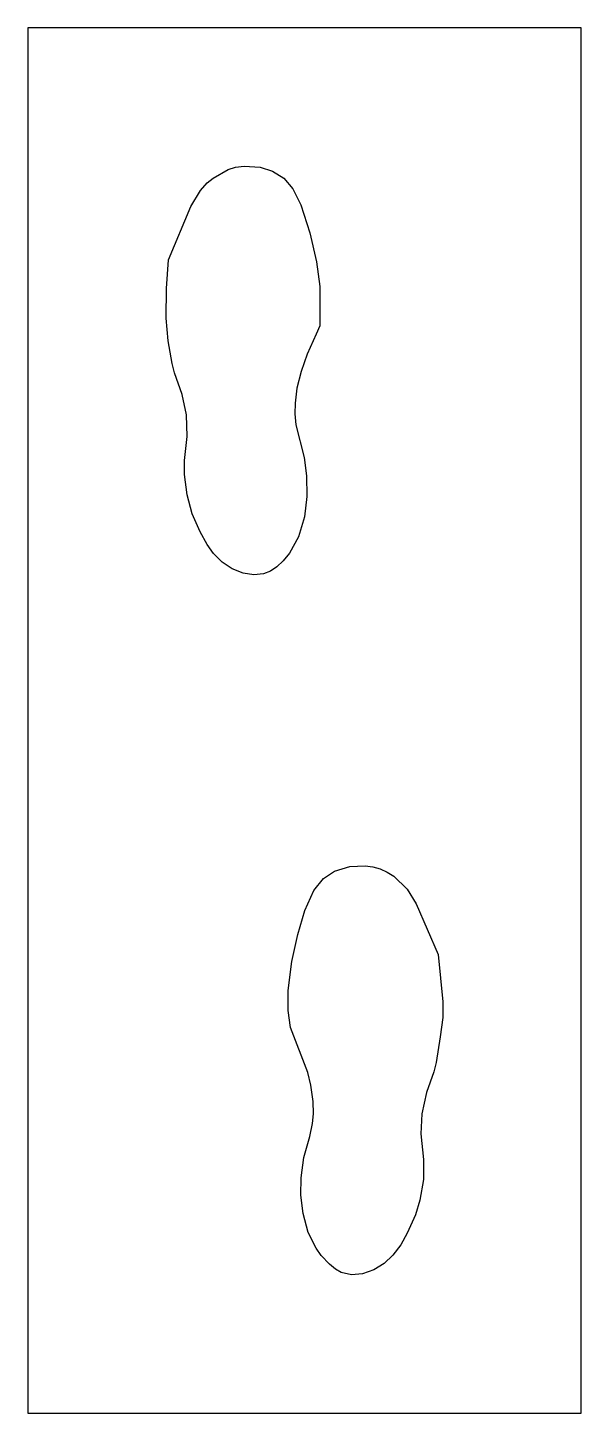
# Model space of a CAD drawing. Header units: inches. Extents: x 0 to 12, y 0 to 30.
import ezdxf

# ---------------------------------------------------------------- set-up
doc = ezdxf.new("R2010")
doc.units = ezdxf.units.IN
doc.header["$MEASUREMENT"] = 0
doc.layers.add('CUT', color=1, linetype='Continuous')

msp = doc.modelspace()

# ---------------------------------------------------------------- linework, layer by layer
at = {"layer": 'CUT'}
for points in [[(0, 0), (12, 0), (12, 30), (0, 30)], [(3.397, 20.324), (3.396, 20.632), (3.457, 21.146), (3.442, 21.621), (3.349, 22.06), (3.182, 22.529), (3.129, 22.732), (3.047, 23.218), (3, 23.712), (3.006, 24.354), (3.055, 24.972), (3.538, 26.132), (3.748, 26.478), (3.891, 26.638), (4.017, 26.746), (4.348, 26.932), (4.505, 26.977), (4.69, 27), (5.039, 26.977), (5.309, 26.895), (5.549, 26.742), (5.749, 26.509), (5.918, 26.167), (6.118, 25.557), (6.257, 24.934), (6.334, 24.398), (6.334, 23.546), (6.25, 23.366), (6.058, 22.929), (5.925, 22.553), (5.833, 22.193), (5.795, 21.872), (5.79, 21.638), (5.811, 21.401), (5.994, 20.692), (6.044, 20.301), (6.052, 19.851), (6.003, 19.411), (5.873, 18.979), (5.677, 18.624), (5.54, 18.459), (5.401, 18.328), (5.264, 18.235), (5.113, 18.174), (4.904, 18.152), (4.671, 18.187), (4.429, 18.285), (4.213, 18.431), (4.028, 18.617), (3.887, 18.81), (3.739, 19.083), (3.568, 19.476), (3.454, 19.885)], [(6.117, 5.993), (6.17, 6.273), (6.192, 6.486), (6.189, 6.749), (6.14, 7.102), (6.07, 7.38), (5.694, 8.351), (5.645, 8.723), (5.645, 9.151), (5.727, 9.784), (5.855, 10.367), (6.01, 10.887), (6.203, 11.32), (6.414, 11.576), (6.648, 11.735), (6.986, 11.839), (7.317, 11.854), (7.482, 11.832), (7.642, 11.786), (7.793, 11.718), (7.933, 11.628), (8.224, 11.346), (8.421, 11.027), (8.895, 9.935), (9, 8.911), (9, 8.571), (8.942, 8.154), (8.855, 7.598), (8.804, 7.394), (8.643, 6.945), (8.542, 6.481), (8.523, 6.054), (8.578, 5.493), (8.577, 5.062), (8.503, 4.617), (8.404, 4.297), (8.228, 3.903), (8.09, 3.65), (7.916, 3.422), (7.724, 3.243), (7.501, 3.106), (7.255, 3.019), (7.02, 3), (6.792, 3.051), (6.67, 3.119), (6.544, 3.227), (6.364, 3.419), (6.251, 3.572), (6.08, 3.914), (5.971, 4.325), (5.922, 4.722), (5.928, 5.101), (5.989, 5.538)]]:
    msp.add_lwpolyline(points, close=True, dxfattribs=at)

doc.saveas('drawing.dxf')
